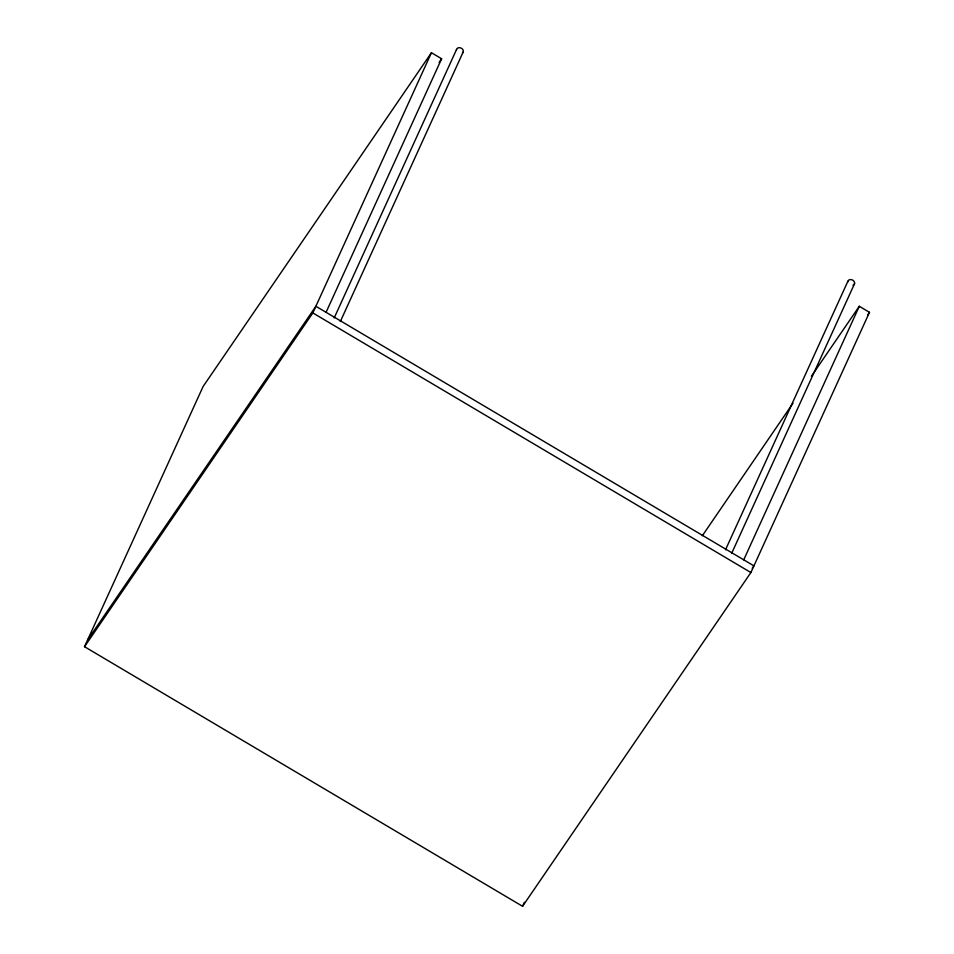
<?xml version="1.0" encoding="UTF-8"?>
<svg xmlns="http://www.w3.org/2000/svg" width="954" height="954" viewBox="0 0 954 954"><rect width="100%" height="100%" fill="white"/><g stroke="black" fill="none" stroke-linecap="round" stroke-linejoin="round"><path stroke-width="1.43" d="M811.437 376.222L859.292 306.282L869.476 312.316L750.881 572.543L522.565 906.3L84.524 646.705L203.119 386.477L431.435 52.72L441.619 58.754L326.065 312.304M84.524 646.705L312.84 312.936L431.435 52.72M334.198 317.932L456.549 49.477M340.316 321.581L463.274 51.778M522.565 906.3L524.39 902.293M725.493 549.826L847.832 281.37M731.599 553.475L854.557 283.66M743.738 559.831L859.292 306.282M439.102 62.439L441.619 58.754M87.565 640.027L315.881 306.27L753.922 565.865L752.253 568.322M702.323 535.743L792.977 403.22M867.794 314.772L869.476 312.316M312.84 312.936L750.881 572.543M456.465 50.228A3.566 2.802 24.5 0 1 461.092 48.082A3.566 2.802 24.5 0 1 462.451 52.983M847.748 282.11A3.566 2.802 24.5 0 1 852.793 280.19A3.566 2.802 24.5 0 1 853.043 285.246"/></g></svg>
